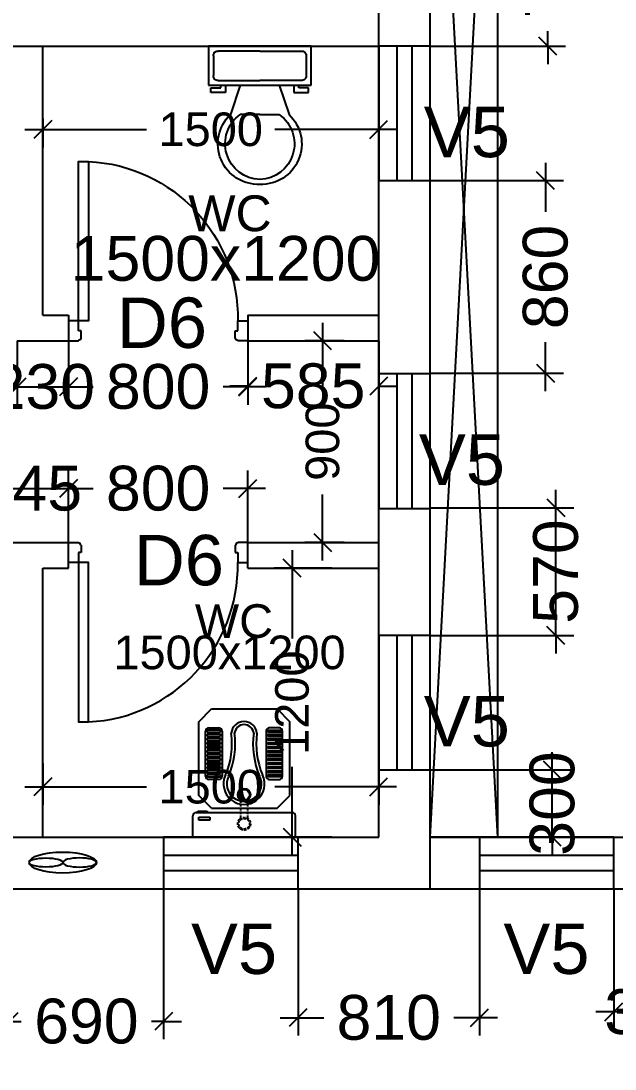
# Model space of a CAD drawing. Extents: x 7897917 to 8423973, y -6487334 to -6173396.
# Drawn here: x 8035036 to 8037689, y -6414220 to -6409542 of the extents above; entities that cross this region are included whole.
import ezdxf
from ezdxf.enums import TextEntityAlignment as Align

# ---------------------------------------------------------------- set-up
doc = ezdxf.new("R2010")
doc.units = 0
doc.header["$LTSCALE"] = 600
doc.header["$MEASUREMENT"] = 0
doc.header["$PDMODE"] = 35
doc.linetypes.add('DASHED', pattern=[0.75, 0.5, -0.25])
doc.linetypes.add('HIDDEN', pattern=[0.375, 0.25, -0.125])
doc.layers.get('0').update_dxf_attribs({"linetype": 'CONTINUOUS'})
doc.layers.get('Defpoints').update_dxf_attribs({"linetype": 'CONTINUOUS'})
for name, color, linetype in [('DIM-TEXT', 8, 'CONTINUOUS'), ('DOOR', 32, 'CONTINUOUS'), ('Duct', 8, 'CONTINUOUS'), ('Exaust', 8, 'CONTINUOUS'), ('joinery', 7, 'CONTINUOUS'), ('Room Dim', 1, 'CONTINUOUS'), ('T Wall', 8, 'CONTINUOUS'), ('TEXT', 6, 'CONTINUOUS'), ('toi-fix', 46, 'CONTINUOUS'), ('Venti', 151, 'CONTINUOUS'), ('Walls', 7, 'CONTINUOUS'), ('WIN', 151, 'CONTINUOUS'), ('Working Dim', 5, 'CONTINUOUS')]:
    doc.layers.add(name, color=color, linetype=linetype)
doc.styles.add('ari', font='arial.ttf')
doc.styles.add('ARIAL', font='arial.ttf')
doc.styles.add('RT', font='romant.shx')
doc.dimstyles.new('int. dim', dxfattribs={"dimtxt": 450, "dimasz": 80, "dimexe": 80, "dimexo": 0, "dimgap": 70, "dimtad": 0, "dimdec": 0, "dimzin": 12, "dimdsep": 46, "dimtxsty": 'ari', "dimblk": 'OBLIQUE', "dimcen": 2, "dimdle": 80, "dimclrd": 256, "dimclre": 256, "dimclrt": 6, "dimadec": 0, "dimazin": 0, "dimtfac": 1, "dimtdec": 0, "dimtix": 1, "dimtmove": 2, "dimatfit": 3, "dimfxl": 1, "dimtolj": 1, "dimtzin": 0, "dimlwd": -1, "dimlwe": -1, "dimarcsym": 0})
doc.dimstyles.new('TEXT', dxfattribs={"dimscale": 0, "dimtxt": 600, "dimasz": 300, "dimexe": 300, "dimexo": 30, "dimgap": 50, "dimtad": 0, "dimdec": 0, "dimzin": 0, "dimdsep": 46, "dimtxsty": 'RT', "dimblk": 'OBLIQUE', "dimcen": 0.09, "dimdle": 300, "dimclrd": 256, "dimclre": 256, "dimclrt": 170, "dimadec": 0, "dimazin": 0, "dimtfac": 1, "dimtdec": 0, "dimtofl": 0, "dimtmove": 2, "dimatfit": 3, "dimfxl": 1, "dimfrac": 2, "dimtolj": 1, "dimtzin": 0, "dimlwd": -1, "dimlwe": -1, "dimarcsym": 0})

# ---------------------------------------------------------------- blocks, each defined once
blk = doc.blocks.new('A$C153C7E87')
at = {"layer": 'Exaust', "color": 10, "extrusion": (0, 0, -1)}
for centre, major_axis, ratio in [((0, 0), (150.2, 0.1), 0.312125), ((-75.1, 0), (75.1, 0), 0.271389)]:
    blk.add_ellipse(centre, major_axis=major_axis, ratio=ratio, start_param=3.141593, end_param=9.424778, dxfattribs=at)
at = {"layer": 'Exaust', "color": 10}
blk.add_ellipse((75.1, 0), major_axis=(75.1, 0), ratio=0.271389, dxfattribs=at)
blk = doc.blocks.new('_Oblique')
at = {"color": 0, "linetype": 'ByBlock', "lineweight": -2}
blk.add_line((-0.5, -0.5), (0.5, 0.5), dxfattribs=at)
blk = doc.blocks.new('*D875')
at = {"layer": 'Defpoints', "color": 0, "linetype": 'Continuous', "transparency": 16777216}
for p in [(8038814.1, -6413784.8, -10.3), (7997753.9, -6413864.7, 1), (8038814.1, -6415234.2)]:
    blk.add_point(p, dxfattribs=at)
at = {"layer": 'DIM-TEXT', "transparency": 16777216}
for p, q in [((8038814.1, -6413784.8), (8038814.1, -6415534.2)), ((7997753.9, -6413864.7), (7997753.9, -6415534.2)), ((7997453.9, -6415234.2), (8012003.1, -6415234.2)), ((8039114.1, -6415234.2), (8024564.9, -6415234.2))]:
    blk.add_line(p, q, dxfattribs=at)
at = {"layer": 'DIM-TEXT', "linetype": 'Continuous', "transparency": 16777216, "xscale": 300, "yscale": 300, "zscale": 300, "rotation": 180}
blk.add_blockref('_Oblique', (7997753.9, -6415234.2), dxfattribs=at)
at = {"layer": 'DIM-TEXT', "linetype": 'Continuous', "transparency": 16777216, "xscale": 300, "yscale": 300, "zscale": 300}
blk.add_blockref('_Oblique', (8038814.1, -6415234.2), dxfattribs=at)
at = {"layer": 'DIM-TEXT', "color": 170, "linetype": 'Continuous', "transparency": 16777216, "insert": (8018284, -6415234.2), "char_height": 750, "attachment_point": 5, "style": 'ari'}
blk.add_mtext('\\A1;{\\H1.067x;DEPT. OF ANESTHESIA}', dxfattribs=at)
blk = doc.blocks.new('*D1041')
at = {"layer": 'Defpoints', "color": 0, "transparency": 16777216}
for p in [(8037684, -6413414.7), (8038064, -6413784.8, 6.2), (8037684, -6413964.8)]:
    blk.add_point(p, dxfattribs=at)
at = {"layer": 'Working Dim', "transparency": 16777216}
for p, q in [((8037684, -6413414.7), (8037684, -6414044.8)), ((8038064, -6413784.8), (8038064, -6414044.8)), ((8037684, -6413964.8), (8037604, -6413964.8)), ((8038064, -6413964.8), (8037684, -6413964.8)), ((8038064, -6413964.8), (8038144, -6413964.8))]:
    blk.add_line(p, q, dxfattribs=at)
at = {"layer": 'Working Dim', "transparency": 16777216, "xscale": 80, "yscale": 80, "zscale": 80}
blk.add_blockref('_Oblique', (8037684, -6413964.8), dxfattribs=at)
at = {"layer": 'Working Dim', "transparency": 16777216, "xscale": 80, "yscale": 80, "zscale": 80, "rotation": 180}
blk.add_blockref('_Oblique', (8038064, -6413964.8), dxfattribs=at)
at = {"layer": 'Working Dim', "color": 6, "transparency": 16777216, "insert": (8037874, -6413964.8), "char_height": 200, "attachment_point": 5, "style": 'ari'}
blk.add_mtext('\\A1;380', dxfattribs=at)
blk = doc.blocks.new('*D1044')
at = {"layer": 'Defpoints', "color": 0, "transparency": 16777216}
for p in [(8034984, -6413414.7), (8035673.6, -6413414.7), (8035673.6, -6414006.8)]:
    blk.add_point(p, dxfattribs=at)
at = {"layer": 'Working Dim', "transparency": 16777216}
for p, q in [((8034984, -6413414.7), (8034984, -6414086.8)), ((8035673.6, -6413414.7), (8035673.6, -6414086.8)), ((8034984, -6414006.8), (8034904, -6414006.8)), ((8034984, -6414006.8), (8035037.7, -6414006.8)), ((8035673.6, -6414006.8), (8035620, -6414006.8)), ((8035673.6, -6414006.8), (8035753.6, -6414006.8))]:
    blk.add_line(p, q, dxfattribs=at)
at = {"layer": 'Working Dim', "transparency": 16777216, "xscale": 80, "yscale": 80, "zscale": 80}
blk.add_blockref('_Oblique', (8034984, -6414006.8), dxfattribs=at)
at = {"layer": 'Working Dim', "transparency": 16777216, "xscale": 80, "yscale": 80, "zscale": 80, "rotation": 180}
blk.add_blockref('_Oblique', (8035673.6, -6414006.8), dxfattribs=at)
at = {"layer": 'Working Dim', "color": 6, "transparency": 16777216, "insert": (8035328.8, -6414006.8), "char_height": 200, "attachment_point": 5, "style": 'ari'}
blk.add_mtext('\\A1;690', dxfattribs=at)
blk = doc.blocks.new('*D1045')
at = {"layer": 'Defpoints', "color": 0, "transparency": 16777216}
for p in [(8036273.6, -6413414.7), (8037084, -6413414.7), (8037084, -6413990.4)]:
    blk.add_point(p, dxfattribs=at)
at = {"layer": 'Working Dim', "transparency": 16777216}
for p, q in [((8036273.6, -6413414.7), (8036273.6, -6414070.4)), ((8037084, -6413414.7), (8037084, -6414070.4)), ((8036193.6, -6413990.4), (8036388.1, -6413990.4)), ((8037164, -6413990.4), (8036969.6, -6413990.4))]:
    blk.add_line(p, q, dxfattribs=at)
at = {"layer": 'Working Dim', "transparency": 16777216, "xscale": 80, "yscale": 80, "zscale": 80, "rotation": 180}
blk.add_blockref('_Oblique', (8036273.6, -6413990.4), dxfattribs=at)
at = {"layer": 'Working Dim', "transparency": 16777216, "xscale": 80, "yscale": 80, "zscale": 80}
blk.add_blockref('_Oblique', (8037084, -6413990.4), dxfattribs=at)
at = {"layer": 'Working Dim', "color": 6, "transparency": 16777216, "insert": (8036678.8, -6413990.4), "char_height": 200, "attachment_point": 5, "style": 'ari'}
blk.add_mtext('\\A1;810', dxfattribs=at)
blk = doc.blocks.new('*D1046')
at = {"layer": 'Defpoints', "color": 0, "transparency": 16777216}
for p in [(8036864, -6412884.7), (8037408.6, -6412884.7), (8036864, -6413184.8)]:
    blk.add_point(p, dxfattribs=at)
at = {"layer": 'Working Dim', "transparency": 16777216}
for p, q in [((8037408.6, -6412884.7), (8037408.6, -6412804.7)), ((8036864, -6412884.7), (8037488.6, -6412884.7)), ((8037408.6, -6413184.8), (8037408.6, -6412884.7)), ((8036864, -6413184.8), (8037488.6, -6413184.8)), ((8037408.6, -6413184.8), (8037408.6, -6413264.8))]:
    blk.add_line(p, q, dxfattribs=at)
at = {"layer": 'Working Dim', "transparency": 16777216, "xscale": 80, "yscale": 80, "zscale": 80}
for p, rotation in [((8037408.6, -6412884.7), 270), ((8037408.6, -6413184.8), 90)]:
    blk.add_blockref('_Oblique', p, dxfattribs=dict(at, rotation=rotation))
at = {"layer": 'Working Dim', "color": 6, "transparency": 16777216, "insert": (8037408.6, -6413034.8), "char_height": 200, "attachment_point": 5, "rotation": 90, "style": 'ari'}
blk.add_mtext('\\A1;300', dxfattribs=at)
blk = doc.blocks.new('*D1047')
at = {"layer": 'Defpoints', "color": 0, "transparency": 16777216}
for p in [(8036864, -6411714.3), (8037424.7, -6411714.3), (8036864, -6412284.7)]:
    blk.add_point(p, dxfattribs=at)
at = {"layer": 'Working Dim', "transparency": 16777216}
for p, q in [((8037424.7, -6411714.3), (8037424.7, -6411634.3)), ((8036864, -6411714.3), (8037504.7, -6411714.3)), ((8037424.7, -6412284.7), (8037424.7, -6411714.3)), ((8036864, -6412284.7), (8037504.7, -6412284.7)), ((8037424.7, -6412284.7), (8037424.7, -6412364.7))]:
    blk.add_line(p, q, dxfattribs=at)
at = {"layer": 'Working Dim', "transparency": 16777216, "xscale": 80, "yscale": 80, "zscale": 80}
for p, rotation in [((8037424.7, -6411714.3), 270), ((8037424.7, -6412284.7), 90)]:
    blk.add_blockref('_Oblique', p, dxfattribs=dict(at, rotation=rotation))
at = {"layer": 'Working Dim', "color": 6, "transparency": 16777216, "insert": (8037424.7, -6411999.5), "char_height": 200, "attachment_point": 5, "rotation": 90, "style": 'ari'}
blk.add_mtext('\\A1;570', dxfattribs=at)
blk = doc.blocks.new('*D1048')
at = {"layer": 'Defpoints', "color": 0, "transparency": 16777216}
for p in [(8036864, -6410254.7), (8037378.5, -6410254.7), (8036864, -6411114.3)]:
    blk.add_point(p, dxfattribs=at)
at = {"layer": 'Working Dim', "transparency": 16777216}
for p, q in [((8037378.5, -6410174.7), (8037378.5, -6410393.8)), ((8036864, -6410254.7), (8037458.5, -6410254.7)), ((8037378.5, -6411194.3), (8037378.5, -6410975.3)), ((8036864, -6411114.3), (8037458.5, -6411114.3))]:
    blk.add_line(p, q, dxfattribs=at)
at = {"layer": 'Working Dim', "transparency": 16777216, "xscale": 80, "yscale": 80, "zscale": 80}
for p, rotation in [((8037378.5, -6410254.7), 90), ((8037378.5, -6411114.3), 270)]:
    blk.add_blockref('_Oblique', p, dxfattribs=dict(at, rotation=rotation))
at = {"layer": 'Working Dim', "color": 6, "transparency": 16777216, "insert": (8037378.5, -6410684.5), "char_height": 200, "attachment_point": 5, "rotation": 90, "style": 'ari'}
blk.add_mtext('\\A1;860', dxfattribs=at)
blk = doc.blocks.new('*D1049')
at = {"layer": 'Defpoints', "color": 0, "transparency": 16777216}
for p in [(8036864, -6408939.7), (8037388.5, -6408939.7), (8036864, -6409654.7)]:
    blk.add_point(p, dxfattribs=at)
at = {"layer": 'Working Dim', "transparency": 16777216}
for p, q in [((8037388.5, -6408939.7), (8037388.5, -6408859.7)), ((8036864, -6408939.7), (8037468.5, -6408939.7)), ((8037388.5, -6408939.7), (8037388.5, -6409006.4)), ((8037388.5, -6409654.7), (8037388.5, -6409588.1)), ((8036864, -6409654.7), (8037468.5, -6409654.7)), ((8037388.5, -6409654.7), (8037388.5, -6409734.7))]:
    blk.add_line(p, q, dxfattribs=at)
at = {"layer": 'Working Dim', "transparency": 16777216, "xscale": 80, "yscale": 80, "zscale": 80}
for p, rotation in [((8037388.5, -6408939.7), 270), ((8037388.5, -6409654.7), 90)]:
    blk.add_blockref('_Oblique', p, dxfattribs=dict(at, rotation=rotation))
at = {"layer": 'Working Dim', "color": 6, "transparency": 16777216, "insert": (8037388.5, -6409297.2), "char_height": 200, "attachment_point": 5, "rotation": 90, "style": 'ari'}
blk.add_mtext('\\A1;715', dxfattribs=at)
blk = doc.blocks.new('Z$W@#1841')
at = {"layer": 'DOOR'}
for p, q in [((-267.6, -167.4), (-317.3, -167.4)), ((-317.3, -167.4), (-317.3, -267.4)), ((-267.6, -217.9), (-267.6, -167.4)), ((533, -217.9), (533, -167.4)), ((533, -167.4), (582.7, -167.4)), ((582.7, -167.4), (582.7, -267.4)), ((-254.1, -217.9), (-267.6, -217.9)), ((-254.1, -253.9), (-256.3, -253.9)), ((-254.1, -253.9), (-254.1, -217.9)), ((519.5, -253.9), (519.5, -217.9)), ((519.5, -217.9), (533, -217.9)), ((519.5, -253.9), (521.7, -253.9)), ((-317.3, -267.4), (-267.6, -267.4)), ((-267.6, -267.4), (-267.6, -265.2)), ((533, -267.4), (533, -265.2)), ((582.7, -267.4), (533, -267.4))]:
    blk.add_line(p, q, dxfattribs=at)
blk.add_lwpolyline([(482.5, 633.2), (482.5, -167.4), (533, -167.4), (533, 633.2)], close=True, dxfattribs=at)
at = {"layer": 'DOOR', "color": 145}
blk.add_arc((518.4, -152.1), 786.1, 92.6177, 181.1129, dxfattribs=at)
at = {"layer": 'DOOR'}
for centre, start, end in [((-267.6, -253.9), 270, 0), ((533, -253.9), 180, 270)]:
    blk.add_arc(centre, 11.2, start, end, dxfattribs=at)
blk = doc.blocks.new('A$C70ED7303')
at = {"layer": 'toi-fix', "color": 8}
for p, q in [((0, 0), (229, 0)), ((229, 0), (229, -174.4)), ((-229, 0), (0, 0)), ((-229, -174.4), (-229, 0)), ((-207.2, -43.6), (-207.2, -130.8)), ((0, -21.8), (-185.4, -21.8)), ((0, -21.8), (185.4, -21.8)), ((207.2, -43.6), (207.2, -130.8)), ((229, -174.4), (-229, -174.4)), ((-218.1, -207.2), (-218.1, -185.4)), ((-218.1, -185.4), (-174.4, -185.4)), ((-185.4, -152.6), (0, -152.6)), ((-174.4, -185.4), (-174.4, -174.4)), ((-152.6, -174.4), (-152.6, -207.2)), ((-87.2, -174.4), (-130.8, -305.3)), ((185.4, -152.6), (0, -152.6)), ((87.2, -174.4), (130.8, -305.3)), ((152.6, -174.4), (152.6, -207.2)), ((174.4, -185.4), (174.4, -174.4)), ((218.1, -185.4), (174.4, -185.4)), ((218.1, -207.2), (218.1, -185.4)), ((-152.6, -207.2), (-218.1, -207.2)), ((152.6, -207.2), (218.1, -207.2)), ((0, -305.3), (-87.2, -305.3)), ((0, -305.3), (87.2, -305.3))]:
    blk.add_line(p, q, dxfattribs=at)
for centre, major_axis, start_param, end_param in [((-188.1, -40.9), (13.6, -13.6), 2.214297, 4.068888), ((188.1, -40.9), (13.6, -13.6), 0.643501, 2.498091), ((-188.1, -133.6), (-13.6, -13.6), 5.35589, 7.21048), ((188.1, -133.6), (-13.6, -13.6), 0.643501, 2.498091), ((-6.6, -436.2), (-127.6, -127.6), 4.686239, 7.105146), ((4.7, -435.5), (-112.7, -112.7), 4.541602, 7.039318), ((6.6, -436.2), (55.8, -171.6), -0.351019, 2.067888), ((-4.7, -435.5), (-112.7, -112.7), 0.814663, 3.31238)]:
    blk.add_ellipse(centre, major_axis=major_axis, ratio=1, start_param=start_param, end_param=end_param, dxfattribs=at)
blk = doc.blocks.new('A$C37B60793')
at = {"layer": 'toi-fix', "color": 8}
for p, q in [((0, 303.1), (127, 303.1)), ((0, -306.5), (0, 303.1)), ((146, -287.4), (146, 284.1)), ((171.2, 195), (247.4, 271.2)), ((247.4, 271.2), (685.9, 271.2)), ((762.1, 195), (685.9, 271.2)), ((171.2, -195.4), (171.2, 195)), ((343.3, 148.1), (343.3, 207.9)), ((358.5, 218.7), (358.5, 139.2)), ((369.5, 218.7), (358.5, 218.7)), ((362.3, 226.9), (630.5, 226.9)), ((369.5, 139.2), (369.5, 218.7)), ((382.7, 218.7), (382.7, 139.2)), ((393.7, 218.7), (382.7, 218.7)), ((393.7, 139.2), (393.7, 218.7)), ((406.9, 218.7), (406.9, 139.2)), ((417.9, 218.7), (406.9, 218.7)), ((417.9, 139.2), (417.9, 218.7)), ((431, 218.7), (431, 139.2)), ((442.1, 218.7), (431, 218.7)), ((442.1, 139.2), (442.1, 218.7)), ((455.2, 218.7), (455.2, 139.2)), ((466.3, 218.7), (455.2, 218.7)), ((466.3, 139.2), (466.3, 218.7)), ((479.4, 218.7), (479.4, 139.2)), ((490.5, 218.7), (479.4, 218.7)), ((490.5, 139.2), (490.5, 218.7)), ((503.6, 218.7), (503.6, 139.2)), ((514.6, 218.7), (503.6, 218.7)), ((514.6, 139.2), (514.6, 218.7)), ((527.8, 218.7), (527.8, 139.2)), ((538.8, 218.7), (527.8, 218.7)), ((538.8, 139.2), (538.8, 218.7)), ((552, 218.7), (552, 139.2)), ((563, 218.7), (552, 218.7)), ((563, 139.2), (563, 218.7)), ((576.2, 218.7), (576.2, 139.2)), ((587.2, 218.7), (576.2, 218.7)), ((587.2, 139.2), (587.2, 218.7)), ((600.4, 218.7), (600.4, 139.2)), ((611.4, 218.7), (600.4, 218.7)), ((611.4, 139.2), (611.4, 218.7)), ((624.5, 218.7), (624.5, 139.2)), ((635.6, 218.7), (624.5, 218.7)), ((635.6, 139.2), (635.6, 218.7)), ((649.5, 207.9), (649.5, 148.1)), ((762.1, -195.4), (762.1, 195)), ((358.5, 139.2), (369.5, 139.2)), ((630.5, 129.1), (362.3, 129.1)), ((382.7, 139.2), (393.7, 139.2)), ((406.9, 139.2), (417.9, 139.2)), ((431, 139.2), (442.1, 139.2)), ((455.2, 139.2), (466.3, 139.2)), ((479.4, 139.2), (490.5, 139.2)), ((503.6, 139.2), (514.6, 139.2)), ((527.8, 139.2), (538.8, 139.2)), ((552, 139.2), (563, 139.2)), ((576.2, 139.2), (587.2, 139.2)), ((600.4, 139.2), (611.4, 139.2)), ((624.5, 139.2), (635.6, 139.2)), ((343.3, -151.5), (343.3, -211.2)), ((358.5, -222), (358.5, -142.6)), ((358.5, -142.6), (369.5, -142.6)), ((630.5, -132.4), (362.3, -132.4)), ((369.5, -142.6), (369.5, -222)), ((382.7, -222), (382.7, -142.6)), ((382.7, -142.6), (393.7, -142.6)), ((393.7, -142.6), (393.7, -222)), ((406.9, -222), (406.9, -142.6)), ((406.9, -142.6), (417.9, -142.6)), ((417.9, -142.6), (417.9, -222)), ((431, -222), (431, -142.6)), ((431, -142.6), (442.1, -142.6)), ((442.1, -142.6), (442.1, -222)), ((455.2, -222), (455.2, -142.6)), ((455.2, -142.6), (466.3, -142.6)), ((466.3, -142.6), (466.3, -222)), ((479.4, -222), (479.4, -142.6)), ((479.4, -142.6), (490.5, -142.6)), ((490.5, -142.6), (490.5, -222)), ((503.6, -222), (503.6, -142.6)), ((503.6, -142.6), (514.6, -142.6)), ((514.6, -142.6), (514.6, -222)), ((527.8, -222), (527.8, -142.6)), ((527.8, -142.6), (538.8, -142.6)), ((538.8, -142.6), (538.8, -222)), ((552, -222), (552, -142.6)), ((552, -142.6), (563, -142.6)), ((563, -142.6), (563, -222)), ((576.2, -222), (576.2, -142.6)), ((576.2, -142.6), (587.2, -142.6)), ((587.2, -142.6), (587.2, -222)), ((600.4, -222), (600.4, -142.6)), ((600.4, -142.6), (611.4, -142.6)), ((611.4, -142.6), (611.4, -222)), ((624.5, -222), (624.5, -142.6)), ((624.5, -142.6), (635.6, -142.6)), ((635.6, -142.6), (635.6, -222)), ((649.5, -211.2), (649.5, -151.5)), ((117.8, -205), (100.3, -205)), ((100.3, -205), (100.3, -270.7)), ((117.8, -270.7), (117.8, -205)), ((153.7, -221.4), (147.5, -221.4)), ((147.5, -221.4), (147.5, -276.8)), ((153.7, -276.8), (153.7, -221.4)), ((171.2, -195.4), (247.4, -271.6)), ((369.5, -222), (358.5, -222)), ((362.3, -230.3), (630.5, -230.3)), ((393.7, -222), (382.7, -222)), ((417.9, -222), (406.9, -222)), ((442.1, -222), (431, -222)), ((466.3, -222), (455.2, -222)), ((490.5, -222), (479.4, -222)), ((514.6, -222), (503.6, -222)), ((538.8, -222), (527.8, -222)), ((563, -222), (552, -222)), ((587.2, -222), (576.2, -222)), ((611.4, -222), (600.4, -222)), ((635.6, -222), (624.5, -222)), ((685.9, -271.6), (762.1, -195.4)), ((0, -306.5), (127, -306.5)), ((100.3, -270.7), (117.8, -270.7)), ((147.5, -276.8), (153.7, -276.8)), ((247.4, -271.6), (685.9, -271.6))]:
    blk.add_line(p, q, dxfattribs=at)
at = {"layer": 'toi-fix', "color": 8, "linetype": 'HIDDEN', "ltscale": 0.1}
for p, q in [((219.3, 19), (111.7, 19)), ((219.3, -22.3), (111.7, -22.3))]:
    blk.add_line(p, q, dxfattribs=at)
at = {"layer": 'toi-fix', "color": 8, "extrusion": (0, 0, -1)}
for centre, major_axis, start_param, end_param in [((127, 284.1), (-13.5, -13.5), 2.356194, 3.926991), ((362.3, 207.9), (13.5, -13.5), 2.356194, 3.926991), ((630.5, 207.9), (-13.5, -13.5), 2.356194, 3.926991), ((316.3, -1.7), (0, -122.2), -0.449608, 3.591264), ((362.3, 148.1), (-13.5, -13.5), -0.785398, 0.785398), ((630.5, 148.1), (-13.5, -13.5), 3.926991, 5.497787), ((316.3, -1.7), (0, -103.2), -0.449671, 3.591202), ((554, 536.4), (-29.4, -484.3), -0.19615, 0.346746), ((554, 536.4), (-11.6, -466), -0.160496, 0.3824), ((611.1, -1.7), (-54, -54), 2.434309, 5.419673), ((251.3, -1.7), (-26.9, -26.9), 0.785398, 7.068583), ((251.3, -1.7), (-22.5, -22.5), 0.785398, 7.068583), ((611.1, -1.7), (40.6, -40.6), 4.005105, 6.990469), ((554, -539.7), (29.4, -484.3), 2.794864, 3.33776), ((554, -539.7), (11.6, -466), 2.7592, 3.302095), ((362.3, -151.5), (13.5, -13.5), 2.356194, 3.926991), ((630.5, -151.5), (13.5, -13.5), 3.926991, 5.497787), ((362.3, -211.2), (-13.5, -13.5), -0.785398, 0.785398), ((630.5, -211.2), (13.5, -13.5), 5.497787, 7.068583), ((127, -287.4), (13.5, -13.5), 5.497787, 7.068583)]:
    blk.add_ellipse(centre, major_axis=major_axis, ratio=1, start_param=start_param, end_param=end_param, dxfattribs=at)
at = {"layer": 'toi-fix', "color": 8, "linetype": 'HIDDEN', "ltscale": 0.1, "extrusion": (0, 0, -1)}
for major_axis, start_param, end_param in [((26.9, -26.9), 2.356194490188911, 8.639379797368496), ((22.5, -22.5), 2.356194490188169, 8.639379797367756)]:
    blk.add_ellipse((79.7, -1.7), major_axis=major_axis, ratio=1, start_param=start_param, end_param=end_param, dxfattribs=at)
blk = doc.blocks.new('*D2431')
at = {"layer": 'Defpoints', "color": 0, "transparency": 16777216}
for p in [(8035133.8, -6409977, -0.7), (8036633.8, -6409977, 5.1), (8036633.8, -6410026.6)]:
    blk.add_point(p, dxfattribs=at)
at = {"layer": 'Working Dim', "transparency": 16777216}
for p, q in [((8035133.8, -6409977), (8035133.8, -6410106.6)), ((8036633.8, -6409977), (8036633.8, -6410106.6)), ((8035053.8, -6410026.6), (8035597.2, -6410026.6)), ((8036713.8, -6410026.6), (8036170.5, -6410026.6))]:
    blk.add_line(p, q, dxfattribs=at)
at = {"layer": 'Working Dim', "transparency": 16777216, "xscale": 80, "yscale": 80, "zscale": 80, "rotation": 180}
blk.add_blockref('_Oblique', (8035133.8, -6410026.6), dxfattribs=at)
at = {"layer": 'Working Dim', "transparency": 16777216, "xscale": 80, "yscale": 80, "zscale": 80}
blk.add_blockref('_Oblique', (8036633.8, -6410026.6), dxfattribs=at)
at = {"layer": 'Working Dim', "color": 6, "transparency": 16777216, "insert": (8035883.8, -6410026.6), "char_height": 150, "attachment_point": 5, "style": 'ari'}
blk.add_mtext('\\A1;1500', dxfattribs=at)
blk = doc.blocks.new('*D2432')
at = {"layer": 'Defpoints', "color": 0, "transparency": 16777216}
for p in [(8036247.4, -6411984.5), (8036424.8, -6411984.5, -0.7), (8036424.8, -6413184.9, 5.1)]:
    blk.add_point(p, dxfattribs=at)
at = {"layer": 'Working Dim', "transparency": 16777216}
for p, q in [((8036247.4, -6411904.5), (8036247.4, -6412298)), ((8036424.8, -6411984.5), (8036167.4, -6411984.5)), ((8036247.4, -6413264.9), (8036247.4, -6412871.4)), ((8036424.8, -6413184.9), (8036167.4, -6413184.9))]:
    blk.add_line(p, q, dxfattribs=at)
at = {"layer": 'Working Dim', "transparency": 16777216, "xscale": 80, "yscale": 80, "zscale": 80}
for p, rotation in [((8036247.4, -6411984.5), 90), ((8036247.4, -6413184.9), 270)]:
    blk.add_blockref('_Oblique', p, dxfattribs=dict(at, rotation=rotation))
at = {"layer": 'Working Dim', "color": 6, "transparency": 16777216, "insert": (8036247.4, -6412584.7), "char_height": 150, "attachment_point": 5, "rotation": 90, "style": 'ari'}
blk.add_mtext('\\A1;1200', dxfattribs=at)
blk = doc.blocks.new('*D2433')
at = {"layer": 'Defpoints', "color": 0, "transparency": 16777216}
for p in [(8035133.8, -6412856.7, -0.7), (8036633.8, -6412884.9, 2.8), (8036633.8, -6412960.5)]:
    blk.add_point(p, dxfattribs=at)
at = {"layer": 'Working Dim', "transparency": 16777216}
for p, q in [((8035133.8, -6412856.7), (8035133.8, -6413040.5)), ((8036633.8, -6412884.9), (8036633.8, -6413040.5)), ((8035053.8, -6412960.5), (8035597.2, -6412960.5)), ((8036713.8, -6412960.5), (8036170.5, -6412960.5))]:
    blk.add_line(p, q, dxfattribs=at)
at = {"layer": 'Working Dim', "transparency": 16777216, "xscale": 80, "yscale": 80, "zscale": 80, "rotation": 180}
blk.add_blockref('_Oblique', (8035133.8, -6412960.5), dxfattribs=at)
at = {"layer": 'Working Dim', "transparency": 16777216, "xscale": 80, "yscale": 80, "zscale": 80}
blk.add_blockref('_Oblique', (8036633.8, -6412960.5), dxfattribs=at)
at = {"layer": 'Working Dim', "color": 6, "transparency": 16777216, "insert": (8035883.8, -6412960.5), "char_height": 150, "attachment_point": 5, "style": 'ari'}
blk.add_mtext('\\A1;1500', dxfattribs=at)
blk = doc.blocks.new('*D2435')
at = {"layer": 'Defpoints', "color": 0, "transparency": 16777216}
for p in [(8036383.5, -6410969.7), (8036479.1, -6410969.7), (8036479.1, -6411869.7)]:
    blk.add_point(p, dxfattribs=at)
at = {"layer": 'Working Dim', "transparency": 16777216}
for p, q in [((8036383.5, -6410889.7), (8036383.5, -6411184.3)), ((8036479.1, -6410969.7), (8036303.5, -6410969.7)), ((8036383.5, -6411949.7), (8036383.5, -6411655.2)), ((8036479.1, -6411869.7), (8036303.5, -6411869.7))]:
    blk.add_line(p, q, dxfattribs=at)
at = {"layer": 'Working Dim', "transparency": 16777216, "xscale": 80, "yscale": 80, "zscale": 80}
for p, rotation in [((8036383.5, -6410969.7), 90), ((8036383.5, -6411869.7), 270)]:
    blk.add_blockref('_Oblique', p, dxfattribs=dict(at, rotation=rotation))
at = {"layer": 'Working Dim', "color": 6, "transparency": 16777216, "insert": (8036383.5, -6411419.7), "char_height": 150, "attachment_point": 5, "rotation": 90, "style": 'ari'}
blk.add_mtext('\\A1;900', dxfattribs=at)
blk = doc.blocks.new('*D2438')
at = {"layer": 'Defpoints', "color": 0, "transparency": 16777216}
for p in [(8035249, -6411628.5), (8034904, -6411869.7), (8035249, -6411869.7)]:
    blk.add_point(p, dxfattribs=at)
at = {"layer": 'Working Dim', "transparency": 16777216}
for p, q in [((8034904, -6411869.7), (8034904, -6411548.5)), ((8035249, -6411869.7), (8035249, -6411548.5)), ((8034904, -6411628.5), (8034824, -6411628.5)), ((8034904, -6411628.5), (8035249, -6411628.5)), ((8035249, -6411628.5), (8035329, -6411628.5))]:
    blk.add_line(p, q, dxfattribs=at)
at = {"layer": 'Working Dim', "transparency": 16777216, "xscale": 80, "yscale": 80, "zscale": 80}
blk.add_blockref('_Oblique', (8034904, -6411628.5), dxfattribs=at)
at = {"layer": 'Working Dim', "transparency": 16777216, "xscale": 80, "yscale": 80, "zscale": 80, "rotation": 180}
blk.add_blockref('_Oblique', (8035249, -6411628.5), dxfattribs=at)
at = {"layer": 'Working Dim', "color": 6, "transparency": 16777216, "insert": (8035076.5, -6411628.5), "char_height": 200, "attachment_point": 5, "style": 'ari'}
blk.add_mtext('\\A1;345', dxfattribs=at)
blk = doc.blocks.new('*D2439')
at = {"layer": 'Defpoints', "color": 0, "transparency": 16777216}
for p in [(8036049, -6411628.5), (8035249, -6411869.7), (8036049, -6411869.7)]:
    blk.add_point(p, dxfattribs=at)
at = {"layer": 'Working Dim', "transparency": 16777216}
for p, q in [((8035249, -6411869.7), (8035249, -6411548.5)), ((8036049, -6411869.7), (8036049, -6411548.5)), ((8035169, -6411628.5), (8035358.3, -6411628.5)), ((8036129, -6411628.5), (8035939.7, -6411628.5))]:
    blk.add_line(p, q, dxfattribs=at)
at = {"layer": 'Working Dim', "transparency": 16777216, "xscale": 80, "yscale": 80, "zscale": 80, "rotation": 180}
blk.add_blockref('_Oblique', (8035249, -6411628.5), dxfattribs=at)
at = {"layer": 'Working Dim', "transparency": 16777216, "xscale": 80, "yscale": 80, "zscale": 80}
blk.add_blockref('_Oblique', (8036049, -6411628.5), dxfattribs=at)
at = {"layer": 'Working Dim', "color": 6, "transparency": 16777216, "insert": (8035649, -6411628.5), "char_height": 200, "attachment_point": 5, "style": 'ari'}
blk.add_mtext('\\A1;800', dxfattribs=at)
blk = doc.blocks.new('*D2440')
at = {"layer": 'Defpoints', "color": 0, "transparency": 16777216}
for p in [(8035019, -6410969.7), (8035249, -6410969.7), (8035249, -6411174.6)]:
    blk.add_point(p, dxfattribs=at)
at = {"layer": 'Working Dim', "transparency": 16777216}
for p, q in [((8035019, -6410969.7), (8035019, -6411254.6)), ((8035249, -6410969.7), (8035249, -6411254.6)), ((8035019, -6411174.6), (8034939, -6411174.6)), ((8035019, -6411174.6), (8035249, -6411174.6)), ((8035249, -6411174.6), (8035329, -6411174.6))]:
    blk.add_line(p, q, dxfattribs=at)
at = {"layer": 'Working Dim', "transparency": 16777216, "xscale": 80, "yscale": 80, "zscale": 80}
blk.add_blockref('_Oblique', (8035019, -6411174.6), dxfattribs=at)
at = {"layer": 'Working Dim', "transparency": 16777216, "xscale": 80, "yscale": 80, "zscale": 80, "rotation": 180}
blk.add_blockref('_Oblique', (8035249, -6411174.6), dxfattribs=at)
at = {"layer": 'Working Dim', "color": 6, "transparency": 16777216, "insert": (8035134, -6411174.6), "char_height": 200, "attachment_point": 5, "style": 'ari'}
blk.add_mtext('\\A1;230', dxfattribs=at)
blk = doc.blocks.new('*D2441')
at = {"layer": 'Defpoints', "color": 0, "transparency": 16777216}
for p in [(8035249, -6410969.7), (8036049, -6410969.7), (8036049, -6411174.6)]:
    blk.add_point(p, dxfattribs=at)
at = {"layer": 'Working Dim', "transparency": 16777216}
for p, q in [((8035249, -6410969.7), (8035249, -6411254.6)), ((8036049, -6410969.7), (8036049, -6411254.6)), ((8035169, -6411174.6), (8035358.3, -6411174.6)), ((8036129, -6411174.6), (8035939.7, -6411174.6))]:
    blk.add_line(p, q, dxfattribs=at)
at = {"layer": 'Working Dim', "transparency": 16777216, "xscale": 80, "yscale": 80, "zscale": 80, "rotation": 180}
blk.add_blockref('_Oblique', (8035249, -6411174.6), dxfattribs=at)
at = {"layer": 'Working Dim', "transparency": 16777216, "xscale": 80, "yscale": 80, "zscale": 80}
blk.add_blockref('_Oblique', (8036049, -6411174.6), dxfattribs=at)
at = {"layer": 'Working Dim', "color": 6, "transparency": 16777216, "insert": (8035649, -6411174.6), "char_height": 200, "attachment_point": 5, "style": 'ari'}
blk.add_mtext('\\A1;800', dxfattribs=at)
blk = doc.blocks.new('*D2442')
at = {"layer": 'Defpoints', "color": 0, "transparency": 16777216}
for p in [(8036049, -6410969.7), (8036633.8, -6410969.7), (8036633.8, -6411171.6)]:
    blk.add_point(p, dxfattribs=at)
at = {"layer": 'Working Dim', "transparency": 16777216}
for p, q in [((8036049, -6410969.7), (8036049, -6411251.6)), ((8036633.8, -6410969.7), (8036633.8, -6411251.6)), ((8036049, -6411171.6), (8035969, -6411171.6)), ((8036049, -6411171.6), (8036049.7, -6411171.6)), ((8036633.8, -6411171.6), (8036633.1, -6411171.6)), ((8036633.8, -6411171.6), (8036713.8, -6411171.6))]:
    blk.add_line(p, q, dxfattribs=at)
at = {"layer": 'Working Dim', "transparency": 16777216, "xscale": 80, "yscale": 80, "zscale": 80}
blk.add_blockref('_Oblique', (8036049, -6411171.6), dxfattribs=at)
at = {"layer": 'Working Dim', "transparency": 16777216, "xscale": 80, "yscale": 80, "zscale": 80, "rotation": 180}
blk.add_blockref('_Oblique', (8036633.8, -6411171.6), dxfattribs=at)
at = {"layer": 'Working Dim', "color": 6, "transparency": 16777216, "insert": (8036341.4, -6411171.6), "char_height": 200, "attachment_point": 5, "style": 'ari'}
blk.add_mtext('\\A1;585', dxfattribs=at)

msp = doc.modelspace()

# ---------------------------------------------------------------- linework, layer by layer
at = {"layer": 'Duct', "color": 8, "linetype": 'HIDDEN', "ltscale": 600}
for p, q in [((8036864.004, -6413184.74, 0), (8037164.005, -6407624.67, 6.459)), ((8036864.005, -6407624.67, 6.459), (8037164.004, -6413184.74, 0))]:
    msp.add_line(p, q, dxfattribs=at)
at = {"layer": 'Duct', "color": 7, "elevation": 7.847}
msp.add_lwpolyline([(8037164.004, -6413184.74), (8036864.004, -6413184.74), (8036864.005, -6407624.67), (8037164.005, -6407624.67)], close=True, dxfattribs=at)
at = {"layer": 'T Wall', "color": 6, "linetype": 'Continuous'}
for p, q in [((8035134.01, -6410854.741, 3.421), (8035134.01, -6409654.741, 3.421)), ((8035134.01, -6410854.741, 3.421), (8035249.01, -6410854.741, 3.421)), ((8035249.01, -6410854.741, 3.421), (8035249.01, -6410969.741, 3.421)), ((8036049.01, -6410854.741, 3.421), (8036634.01, -6410854.741, 3.421)), ((8036049.01, -6410854.741, 3.421), (8036049.01, -6410969.741, 3.421)), ((8035019.01, -6410969.741, 3.421), (8035249.01, -6410969.741, 3.421)), ((8036049.01, -6410969.741, 3.421), (8036634.01, -6410969.741, 3.421)), ((8034904.01, -6411869.741, 3.421), (8035249.01, -6411869.741, 3.421)), ((8035249.01, -6411984.741, 3.421), (8035249.01, -6411869.741, 3.421)), ((8036049.01, -6411869.741, 3.421), (8036634.01, -6411869.741, 3.421)), ((8036049.01, -6411984.741, 3.421), (8036049.01, -6411869.741, 3.421)), ((8035134.01, -6413184.741, 3.421), (8035134.01, -6411984.741, 3.421)), ((8035134.01, -6411984.741, 3.421), (8035249.01, -6411984.741, 3.421)), ((8036049.01, -6411984.741, 3.421), (8036634.01, -6411984.741, 3.421))]:
    msp.add_line(p, q, dxfattribs=at)
at = {"layer": 'Venti', "ltscale": 300}
msp.add_lwpolyline([(8037084.004, -6413414.749), (8037684.004, -6413414.749), (8037684.004, -6413184.749), (8037084.004, -6413184.748)], close=True, dxfattribs=at)
at = {"layer": 'Venti', "linetype": 'DASHED', "ltscale": 250}
msp.add_lwpolyline([(8037084.004, -6413333.408), (8037684.004, -6413333.408), (8037684.004, -6413266.089), (8037084.004, -6413266.089)], close=True, dxfattribs=at)
at = {"layer": 'Walls'}
for p, q in [((8036863.564, -6413414.921, 3.421), (8036863.564, -6404500.012, 3.421)), ((8036864.004, -6413184.739), (8036864.004, -6405984.696)), ((8036634.004, -6413184.739), (8036634.004, -6408039.739)), ((8033288.52, -6409654.741, 3.421), (8036634.01, -6409654.741, 3.421)), ((8032274.139, -6413184.748), (8036634.004, -6413184.748)), ((8036864.004, -6413184.748), (8038064.273, -6413184.748)), ((8032274.139, -6413414.748), (8038064.273, -6413414.748))]:
    msp.add_line(p, q, dxfattribs=at)
at = {"layer": 'WIN', "linetype": 'Continuous'}
for points in [[(8036864.004, -6410254.67), (8036864.004, -6409654.67), (8036634.004, -6409654.67), (8036634.004, -6410254.67)], [(8036782.663, -6410254.67), (8036782.663, -6409654.67), (8036715.345, -6409654.67), (8036715.345, -6410254.67)], [(8036864.004, -6411717.241), (8036864.004, -6411117.241), (8036634.004, -6411117.241), (8036634.004, -6411717.241)], [(8036782.663, -6411717.241), (8036782.663, -6411117.241), (8036715.345, -6411117.241), (8036715.345, -6411717.241)], [(8036864.004, -6412884.67), (8036864.004, -6412284.67), (8036634.004, -6412284.67), (8036634.004, -6412884.67)], [(8036782.663, -6412884.67), (8036782.663, -6412284.67), (8036715.345, -6412284.67), (8036715.345, -6412884.67)]]:
    msp.add_lwpolyline(points, close=True, dxfattribs=at)
at = {"layer": 'WIN', "linetype": 'Continuous', "elevation": 3.421}
for points in [[(8035673.622, -6413414.749), (8036273.622, -6413414.749), (8036273.622, -6413184.749), (8035673.622, -6413184.749)], [(8035673.622, -6413333.408), (8036273.622, -6413333.408), (8036273.622, -6413266.09), (8035673.622, -6413266.09)]]:
    msp.add_lwpolyline(points, close=True, dxfattribs=at)

# ---------------------------------------------------------------- block references
at = {"layer": 'DOOR', "linetype": 'Continuous', "xscale": -0.8887360580265522, "yscale": 0.8887360580265522, "zscale": 0.8887360580265522}
msp.add_blockref('Z$W@#1841', (8035766.891, -6410732.086, 3.421), dxfattribs=at)
at = {"layer": 'DOOR', "linetype": 'Continuous', "xscale": 0.8887360580265522, "yscale": 0.8887360580265522, "zscale": 0.8887360580265522, "rotation": 180}
msp.add_blockref('Z$W@#1841', (8035766.891, -6412107.397, 3.421), dxfattribs=at)
at = {"layer": 'Exaust', "linetype": 'Continuous', "xscale": -1, "rotation": 180}
msp.add_blockref('A$C153C7E87', (8035222.986, -6413297.952), dxfattribs=at)
at = {"layer": 'toi-fix', "linetype": 'Continuous', "xscale": -1}
msp.add_blockref('A$C70ED7303', (8036102.905, -6409654.741, 3.421), dxfattribs=at)
at = {"layer": 'toi-fix', "color": 7, "xscale": -0.7511875331401825, "yscale": 0.7511875331401825, "zscale": 0.7511875331401825, "rotation": 270}
msp.add_blockref('A$C37B60793', (8036034.01, -6413184.701, 3.421), dxfattribs=at)

# ---------------------------------------------------------------- texts
at = {"layer": 'joinery', "style": 'ari'}
for p in [(8037027.278, -6410150.029), (8037005.472, -6411612.601), (8037027.278, -6412780.029), (8035987.926, -6413795.258), (8037382.773, -6413795.257, -3.421)]:
    msp.add_text('V5', height=225, dxfattribs=at).set_placement(p, align=Align.CENTER)
for p in [(8035465.324, -6411001.263, 8.56), (8035541.163, -6412060.711, 8.56)]:
    msp.add_text('D6', height=225, dxfattribs=at).set_placement(p)
at = {"layer": 'Room Dim', "style": 'ARIAL'}
for height, p in [(200, (8035949.948, -6410701.516, 3.421)), (150, (8035967.773, -6412435.184, 3.421))]:
    msp.add_text('1500x1200', height=height, dxfattribs=at).set_placement(p, align=Align.CENTER)
at = {"layer": 'TEXT', "color": 7, "style": 'ARIAL'}
for height, p in [(160, (8035969.703, -6410480.406, 3.421)), (150, (8035987.528, -6412295.305, 3.421))]:
    msp.add_text('WC', height=height, dxfattribs=at).set_placement(p, align=Align.CENTER)

# ---------------------------------------------------------------- dimensions: what is measured, and where the dimension line sits
at = {"layer": 'DIM-TEXT', "linetype": 'Continuous'}
dim = msp.add_linear_dim(base=(8038814.092, -6415234.196, 7.513), p1=(7997753.872, -6413864.735, 8.544), p2=(8038814.092, -6413784.82, -2.749), angle=180, text='{\\H1.067x;DEPT. OF ANESTHESIA}', dimstyle='TEXT', override={"dimscale": 1, "dimtxt": 750, "dimexo": 0, "dimtxsty": 'ari'}, dxfattribs=at)
dim.commit()
dim.dimension.update_dxf_attribs({"geometry": '*D875', "text_midpoint": (8018283.982, -6415234.196, 7.513)})
at = {"layer": 'Working Dim'}
for base, p1, p2, override, picture, middle in [((8037388.452, -6408939.741, 1.031), (8036864.016, -6409654.741, 1.031), (8036864.016, -6408939.741, 1.031), {"dimtxt": 200, "dimarcsym": 1}, '*D1049', (8037388.452, -6409297.241, 1.031)), ((8037378.541, -6410254.741, 1.031), (8036864.016, -6411114.312, 1.031), (8036864.016, -6410254.741, 1.031), {"dimtxt": 200, "dimarcsym": 1}, '*D1048', (8037378.541, -6410684.526, 1.031)), ((8036383.53, -6410969.741, 3.421), (8036479.14, -6411869.741, 3.421), (8036479.14, -6410969.741, 3.421), {"dimtxt": 150}, '*D2435', (8036383.53, -6411419.741, 3.421)), ((8037424.712, -6411714.312, 1.031), (8036864.016, -6412284.741, 1.031), (8036864.016, -6411714.312, 1.031), {"dimtxt": 200, "dimarcsym": 1}, '*D1047', (8037424.712, -6411999.526, 1.031)), ((8036247.388, -6411984.468, 6.269), (8036424.796, -6413184.937, 11.4), (8036424.796, -6411984.468, 5.577), {"dimtxt": 150}, '*D2432', (8036247.388, -6412584.702, 6.269)), ((8037408.625, -6412884.741, 1.031), (8036864.016, -6413184.82, 1.031), (8036864.016, -6412884.741, 1.031), {"dimtxt": 200, "dimarcsym": 1}, '*D1046', (8037408.625, -6413034.78, 1.031))]:
    dim = msp.add_linear_dim(base=base, p1=p1, p2=p2, angle=90, dimstyle='int. dim', override=override, dxfattribs=at)
    dim.commit()
    dim.dimension.update_dxf_attribs({"geometry": picture, "text_midpoint": middle})
for base, p1, p2, override, picture, middle in [((8036633.832, -6410026.559), (8035133.832, -6409976.978, -0.692), (8036633.832, -6409976.978, 5.131), {"dimtxt": 150}, '*D2431', (8035883.832, -6410026.559)), ((8035249.01, -6411174.584, 3.421), (8035019.01, -6410969.741, 3.421), (8035249.01, -6410969.741, 3.421), {"dimtxt": 200, "dimarcsym": 1}, '*D2440', (8035134.01, -6411174.584, 3.421)), ((8036049.01, -6411174.584, 3.421), (8035249.01, -6410969.741, 3.421), (8036049.01, -6410969.741, 3.421), {"dimtxt": 200, "dimarcsym": 1}, '*D2441', (8035649.01, -6411174.584, 3.421)), ((8036633.832, -6411171.584, 3.421), (8036049.01, -6410969.741, 3.421), (8036633.832, -6410969.741, 3.421), {"dimtxt": 200, "dimarcsym": 1}, '*D2442', (8036341.421, -6411171.584, 3.421)), ((8035249.01, -6411628.504, 3.421), (8034904.01, -6411869.741, 3.421), (8035249.01, -6411869.741, 3.421), {"dimtxt": 200, "dimarcsym": 1}, '*D2438', (8035076.51, -6411628.504, 3.421)), ((8036049.01, -6411628.504, 3.421), (8035249.01, -6411869.741, 3.421), (8036049.01, -6411869.741, 3.421), {"dimtxt": 200, "dimarcsym": 1}, '*D2439', (8035649.01, -6411628.504, 3.421)), ((8036633.832, -6412960.52, 6.269), (8035133.832, -6412856.655, 5.577), (8036633.832, -6412884.868, 9.023), {"dimtxt": 150}, '*D2433', (8035883.832, -6412960.52, 6.269)), ((8035673.622, -6414006.798, 3.421), (8034984.011, -6413414.749, 3.421), (8035673.622, -6413414.749, 3.421), {"dimtxt": 200, "dimarcsym": 1}, '*D1044', (8035328.817, -6414006.798, 3.421)), ((8037084.011, -6413990.424, 3.421), (8036273.622, -6413414.749, 3.421), (8037084.011, -6413414.749, 3.421), {"dimtxt": 200, "dimarcsym": 1}, '*D1045', (8036678.817, -6413990.424, 3.421)), ((8037684.011, -6413964.76, 3.421), (8038064.016, -6413784.819, 9.583), (8037684.011, -6413414.749, 3.421), {"dimtxt": 200, "dimarcsym": 1}, '*D1041', (8037874.013, -6413964.76, 3.421))]:
    dim = msp.add_linear_dim(base=base, p1=p1, p2=p2, dimstyle='int. dim', override=override, dxfattribs=at)
    dim.commit()
    dim.dimension.update_dxf_attribs({"geometry": picture, "text_midpoint": middle})

doc.saveas('drawing.dxf')
